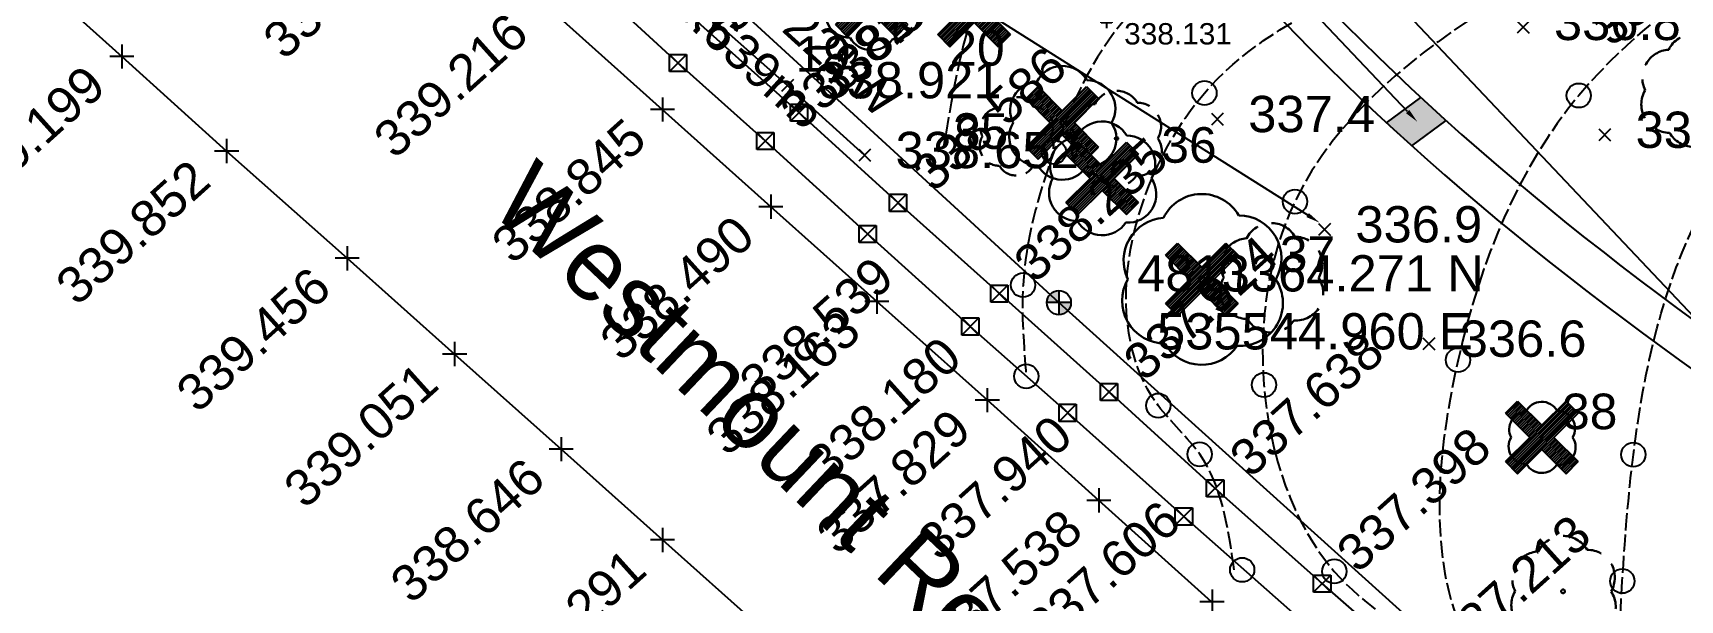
# Model space of a CAD drawing. Header units: millimetres. Extents: x 535412 to 535832, y 4813198 to 4813522.
# Drawn here: x 535472.9 to 535588.6, y 4813343.4 to 4813383.2 of the extents above; entities that cross this region are included whole.
import ezdxf
from ezdxf import colors
from ezdxf.entities.mleader import LeaderData, LeaderLine
from ezdxf.enums import TextEntityAlignment as Align
from ezdxf.math import Vec2, Vec3

# ---------------------------------------------------------------- set-up
doc = ezdxf.new("R2010")
doc.units = ezdxf.units.MM
doc.linetypes.add('ACAD_ISO02W100', pattern=[15, 12, -3])
doc.linetypes.add('DASHED', pattern=[0.75, 0.5, -0.25])
for name, color, linetype in [('2017_border_text', 1, 'Continuous'), ('2017_BOUNDS', 5, 'Continuous'), ('2017_BOUNDS_text', 250, 'Continuous'), ('2017_Contour_interp', 250, 'Continuous'), ('2017_Contour_lines', 250, 'ACAD_ISO02W100'), ('2017_Contour_text', 1, 'Continuous'), ('2017_CONTROL', 1, 'Continuous'), ('2017_CONTROL_text', 250, 'Continuous'), ('2017_CURB', 1, 'Continuous'), ('2017_CURB_text', 250, 'Continuous'), ('2017_EGRASS', 3, 'Continuous'), ('2017_EGRASS_text', 250, 'Continuous'), ('2017_GND', 5, 'Continuous'), ('2017_GND_text', 250, 'Continuous'), ('2017_REMOVALS', 5, 'Continuous'), ('2017_SIDEWALK', 1, 'Continuous'), ('2017_SIDEWALK_text', 250, 'Continuous'), ('2017_Tree_Legend', 7, 'Continuous'), ('Contour_lines', 250, 'ACAD_ISO02W100'), ('image', 7, 'Continuous'), ('image_text', 7, 'Continuous'), ('Parking_Lot_Dim', 250, 'Continuous'), ('Parking_Lot_Features', 252, 'Continuous'), ('Parking_Lot_Text', 252, 'Continuous')]:
    doc.layers.add(name, color=color, linetype=linetype)
doc.layers.add('2017_REP_TREES', color=190, linetype='DASHED', lineweight=30)
doc.layers.add('2017_TREE', color=94, linetype='Continuous', lineweight=30)
doc.styles.get("Standard").update_dxf_attribs({"font": 'arial.ttf'})

# ---------------------------------------------------------------- blocks, each defined once
blk = doc.blocks.new('2017_CONTROL')
at = {"layer": '2017_CONTROL'}
for p, q in [((-0.75, 0), (0.75, 0)), ((-0.38, -0.38), (-0.38, 0.38)), ((-0.38, 0.38), (0.38, 0.38)), ((0, 0.75), (0, -0.75)), ((0.38, 0.38), (0.38, -0.38)), ((0.38, -0.38), (-0.38, -0.38))]:
    blk.add_line(p, q, dxfattribs=at)
blk.add_lwpolyline([(0, 0.2), (-0.17, -0.1), (0.17, -0.1)], close=True, dxfattribs=at)
at = {"layer": '2017_CONTROL_text'}
for tag, p in [('NAME', (1.24, 0.54)), ('ELEV', (1.24, -1.89))]:
    blk.add_attdef(tag, p, '', height=1.5, dxfattribs=at)
blk = doc.blocks.new('2017_CURB')
at = {"layer": '2017_CURB'}
for p, q in [((0.85, 0), (-0.85, 0)), ((0, 0.85), (0, -0.85))]:
    blk.add_line(p, q, dxfattribs=at)
at = {"layer": '2017_CURB_text'}
blk.add_attdef('ELEV', (-10.53, -10.95), '', height=2.55, rotation=42, dxfattribs=at)
blk = doc.blocks.new('2017_SIDEWALK')
at = {"layer": '2017_SIDEWALK'}
for p, q in [((-0.6, 0.6), (0.6, -0.6)), ((0.6, 0.6), (-0.6, -0.6)), ((-0.6, 0.6), (0.6, 0.6)), ((-0.6, -0.6), (-0.6, 0.6)), ((0.6, 0.6), (0.6, -0.6)), ((0.6, -0.6), (-0.6, -0.6))]:
    blk.add_line(p, q, dxfattribs=at)
at = {"layer": '2017_SIDEWALK_text'}
blk.add_attdef('ELEV', (2.49, 0.66), '', height=2.55, rotation=42, dxfattribs=at)
blk = doc.blocks.new('2017_EGRASS')
at = {"layer": '2017_EGRASS'}
for p, q in [((-0.42, 0.42), (0.42, -0.42)), ((0.42, 0.42), (-0.42, -0.42))]:
    blk.add_line(p, q, dxfattribs=at)
at = {"layer": '2017_EGRASS_text'}
blk.add_attdef('ELEV', (2.17, -0.91), '', height=2.55, dxfattribs=at)
blk = doc.blocks.new('2017_GND')
at = {"layer": '2017_GND'}
for p, q in [((-0.42, 0.42), (0.42, -0.42)), ((0.42, 0.42), (-0.42, -0.42))]:
    blk.add_line(p, q, dxfattribs=at)
at = {"layer": '2017_GND_text'}
blk.add_attdef('ELEV', (2.17, -0.91), '', height=2.55, dxfattribs=at)
blk = doc.blocks.new('2017_BOUNDS')
at = {"layer": '2017_BOUNDS'}
h = blk.add_hatch(color=256, dxfattribs=at)
h.dxf.hatch_style = 1
h.paths.add_polyline_path([(0, 0.85, 0.414214), (-0.85, 0), (0, 0)])
h.paths.add_polyline_path([(0.85, 0), (0, 0), (0, -0.85, 0.414214)])
for p, q in [((0.85, 0), (-0.85, 0)), ((0, 0.85), (0, -0.85))]:
    blk.add_line(p, q, dxfattribs=at)
blk.add_circle((0, 0), 0.85, dxfattribs=at)
at = {"layer": '2017_BOUNDS_text'}
for tag, p in [('NORTHING', (1.71, 0.78)), ('EASTING', (1.71, -3.29))]:
    blk.add_attdef(tag, p, '', height=2.55, dxfattribs=at)
blk = doc.blocks.new('2017_TREE')
at = {"layer": '2017_TREE'}
blk.add_circle((0, 0), 0.0167, dxfattribs=at)
for centre, start, end in [((0, 0.25), 30, 153.82043), ((-0.2077, 0.1109), 93.82043, 206.02716), ((0.2165, 0.125), 330, 90), ((-0.2165, -0.125), 149.69447, 270), ((0.2253, -0.1391), 266.04966, 33.82043), ((0, -0.25), 210, 326.34327)]:
    blk.add_arc(centre, 0.25, start, end, dxfattribs=at)
blk = doc.blocks.new('2017_REMOVALS')
at = {"layer": '2017_REMOVALS'}
h = blk.add_hatch(dxfattribs=at)
h.set_pattern_fill('ANSI31', color=256)
h.set_pattern_definition([(45, (0, 0), (-0.0883883, 0.0883883), [])])
h.paths.add_polyline_path([(0, 0.85), (-1.7, 2.55), (-2.55, 1.7), (-0.85, 0), (-2.55, -1.7), (-1.7, -2.55), (0, -0.85), (1.7, -2.55), (2.55, -1.7), (0.85, 0), (2.55, 1.7), (1.7, 2.55)])
for p, q in [((-2.55, 1.7), (-1.7, 2.55)), ((-1.7, 2.55), (0, 0.85)), ((0, 0.85), (1.7, 2.55)), ((1.7, 2.55), (2.55, 1.7)), ((-2.55, 1.7), (-0.85, 0)), ((0.85, 0), (2.55, 1.7)), ((-2.55, -1.7), (-0.85, 0)), ((-1.7, -2.55), (0, -0.85)), ((0, -0.85), (1.7, -2.55)), ((0.85, 0), (2.55, -1.7)), ((-2.55, -1.7), (-1.7, -2.55)), ((1.7, -2.55), (2.55, -1.7))]:
    blk.add_line(p, q, dxfattribs=at)
blk = doc.blocks.new('2017_REP_TREES')
at = {"layer": '2017_REP_TREES', "ltscale": 0.52}
blk.add_circle((0, 0), 0.0167, dxfattribs=at)
for centre, start, end in [((0, 0.25), 30, 153.8204), ((-0.208, 0.111), 93.8204, 206.0272), ((0.217, 0.125), 330, 90), ((-0.217, -0.125), 149.6945, 270), ((0.225, -0.139), 266.0497, 33.8204), ((0, -0.25), 210, 326.3433)]:
    blk.add_arc(centre, 0.25, start, end, dxfattribs=at)

msp = doc.modelspace()

# ---------------------------------------------------------------- hatches: boundary and pattern name
at = {"layer": 'Parking_Lot_Features'}
h = msp.add_hatch(color=251, dxfattribs=at)
h.dxf.hatch_style = 1
h.paths.add_polyline_path([(535529.787, 4813436.722), (535529.598, 4813437.185), (535526.825, 4813436.04), (535528.072, 4813432.983), (535530.599, 4813426.793), (535533.376, 4813427.926)])
edge = h.paths.add_edge_path()
edge.add_spline(control_points=[(535540.789, 4813415.598), (535540.282, 4813416.418), (535539.778, 4813417.24), (535539.275, 4813418.065)], knot_values=[11.4004243, 11.4004243, 11.4004243, 11.4004243, 14.2782641, 14.2782641, 14.2782641, 14.2782641], degree=3, periodic=0)
edge.add_line((535539.275, 4813418.065), (535536.869, 4813416.273))
edge.add_spline(control_points=[(535536.869, 4813416.273), (535537.37, 4813415.448), (535537.874, 4813414.625), (535538.38, 4813413.804)], knot_values=[12.1487179, 12.1487179, 12.1487179, 12.1487179, 15.0270435, 15.0270435, 15.0270435, 15.0270435], degree=3, periodic=0)
edge.add_line((535538.38, 4813413.804), (535540.789, 4813415.598))
edge = h.paths.add_edge_path()
edge.add_spline(control_points=[(535554.008, 4813396.321), (535553.415, 4813397.076), (535552.829, 4813397.837), (535552.249, 4813398.605)], knot_values=[34.8194655, 34.8194655, 34.8194655, 34.8194655, 37.7318112, 37.7318112, 37.7318112, 37.7318112], degree=3, periodic=0)
edge.add_line((535552.249, 4813398.605), (535549.842, 4813396.812))
edge.add_spline(control_points=[(535549.842, 4813396.812), (535550.422, 4813396.045), (535551.008, 4813395.284), (535551.602, 4813394.529)], knot_values=[35.5727372, 35.5727372, 35.5727372, 35.5727372, 38.4857064, 38.4857064, 38.4857064, 38.4857064], degree=3, periodic=0)
edge.add_line((535551.602, 4813394.529), (535554.008, 4813396.321))
edge = h.paths.add_edge_path()
edge.add_spline(control_points=[(535572.172, 4813377.065), (535571.574, 4813377.604), (535570.98, 4813378.146), (535570.389, 4813378.693)], knot_values=[62.1518855, 62.1518855, 62.1518855, 62.1518855, 64.5933051, 64.5933051, 64.5933051, 64.5933051], degree=3, periodic=0)
edge.add_line((535570.389, 4813378.693), (535567.989, 4813376.905))
edge.add_spline(control_points=[(535567.989, 4813376.905), (535568.579, 4813376.359), (535569.173, 4813375.817), (535569.771, 4813375.278)], knot_values=[62.9092843, 62.9092843, 62.9092843, 62.9092843, 65.3508946, 65.3508946, 65.3508946, 65.3508946], degree=3, periodic=0)
edge.add_line((535569.771, 4813375.278), (535572.172, 4813377.065))
edge = h.paths.add_edge_path()
edge.add_spline(control_points=[(535595.74, 4813358.653), (535594.906, 4813359.23), (535594.076, 4813359.809), (535593.25, 4813360.393)], knot_values=[91.5565696, 91.5565696, 91.5565696, 91.5565696, 94.5713655, 94.5713655, 94.5713655, 94.5713655], degree=3, periodic=0)
edge.add_line((535593.25, 4813360.393), (535590.85, 4813358.606))
edge.add_spline(control_points=[(535590.85, 4813358.606), (535591.677, 4813358.023), (535592.507, 4813357.443), (535593.341, 4813356.867)], knot_values=[92.3146758, 92.3146758, 92.3146758, 92.3146758, 95.3293735, 95.3293735, 95.3293735, 95.3293735], degree=3, periodic=0)
edge.add_line((535593.341, 4813356.867), (535595.74, 4813358.653))
edge = h.paths.add_edge_path()
edge.add_spline(control_points=[(535616.552, 4813345.238), (535615.667, 4813345.777), (535614.785, 4813346.318), (535613.904, 4813346.86)], knot_values=[115.8971938, 115.8971938, 115.8971938, 115.8971938, 118.9339103, 118.9339103, 118.9339103, 118.9339103], degree=3, periodic=0)
edge.add_line((535613.904, 4813346.86), (535611.503, 4813345.072))
edge.add_spline(control_points=[(535611.503, 4813345.072), (535612.383, 4813344.529), (535613.265, 4813343.988), (535614.149, 4813343.449)], knot_values=[116.6538581, 116.6538581, 116.6538581, 116.6538581, 119.6903103, 119.6903103, 119.6903103, 119.6903103], degree=3, periodic=0)
edge.add_line((535614.149, 4813343.449), (535616.552, 4813345.238))
h.paths.add_polyline_path([(535637.179, 4813332.993), (535634.773, 4813331.202), (535644.767, 4813320.804), (535650.025, 4813328.353)])
h.paths.add_polyline_path([(535512.499, 4813449.248), (535519.215, 4813451.989), (535518.67, 4813453.324), (535511.954, 4813450.583)], flags=9)
h.paths.add_polyline_path([(535521.15, 4813457.261), (535522.479, 4813457.804), (535521.913, 4813459.193), (535520.583, 4813458.65)], flags=25)
h.paths.add_polyline_path([(535497.932, 4813432.045), (535503.339, 4813434.251), (535502.793, 4813435.587), (535497.387, 4813433.38)], flags=9)
h.paths.add_polyline_path([(535492.139, 4813446.239), (535497.546, 4813448.445), (535497.001, 4813449.781), (535491.594, 4813447.574)], flags=9)
h.paths.add_polyline_path([(535514.587, 4813444.128), (535521.303, 4813446.869), (535520.758, 4813448.204), (535514.042, 4813445.464)], flags=9)
h.paths.add_polyline_path([(535531.027, 4813459.809), (535534.733, 4813450.729), (535536.068, 4813451.274), (535532.363, 4813460.354)], flags=9)
h.paths.add_polyline_path([(535521.15, 4813457.261), (535522.479, 4813457.804), (535521.913, 4813459.193), (535520.583, 4813458.65)], flags=25)

# ---------------------------------------------------------------- linework, layer by layer
at = {"layer": '2017_BOUNDS'}
for p, q in [((535496.6, 4813408.653), (535544.96, 4813364.271)), ((535544.96, 4813364.271), (535610.013, 4813305.62))]:
    msp.add_line(p, q, dxfattribs=at)
at = {"layer": '2017_Contour_interp'}
for centre in [(535555.191, 4813378.993), (535581.497, 4813378.821), (535544.607, 4813374.855), (535561.551, 4813371.369), (535542.443, 4813365.501), (535573.013, 4813360.238), (535542.666, 4813359.096), (535559.371, 4813358.491), (535551.941, 4813357.037), (535554.855, 4813353.615), (535585.334, 4813353.591), (535557.842, 4813345.493), (535564.316, 4813345.383), (535584.558, 4813344.702)]:
    msp.add_circle(centre, 0.853, dxfattribs=at)
at = {"layer": '2017_Contour_lines', "ltscale": 0.1}
for points in [[(535629.718, 4813496.92), (535610.571, 4813485.079), (535601.913, 4813476.861), (535600.353, 4813467.544), (535602.015, 4813459.306), (535596.182, 4813450.112), (535581.543, 4813409.734), (535579.892, 4813405.681), (535568.861, 4813398.568), (535557.912, 4813390.652), (535550.281, 4813384.91), (535544.607, 4813374.855), (535542.443, 4813365.501), (535542.666, 4813359.096)], [(535618.012, 4813297.607), (535615.263, 4813301.257), (535611.46, 4813303.752), (535610.046, 4813305.176), (535607.335, 4813310.156), (535602.709, 4813314.004), (535596.828, 4813321.571), (535586.785, 4813329.69), (535584.558, 4813344.702), (535585.334, 4813353.591), (535590.186, 4813370.837), (535601.021, 4813382.651), (535615.366, 4813392.257), (535619.322, 4813399.995), (535641.065, 4813415.008), (535655.035, 4813434.246), (535656.457, 4813444.121)], [(535644.744, 4813438.956), (535646.269, 4813433.313), (535638.168, 4813423.979), (535610.623, 4813411.153), (535607.492, 4813403.899), (535594.572, 4813390.067), (535581.497, 4813378.821), (535573.013, 4813360.238), (535574.261, 4813339.234), (535581.507, 4813331.823), (535586.526, 4813328.002), (535594.344, 4813320.998), (535598.127, 4813316.545), (535597.099, 4813312.53), (535603.122, 4813306.814), (535602.655, 4813306.952)], [(535636.17, 4813435.716), (535636.811, 4813432.169), (535631.775, 4813430.76), (535601.357, 4813417.99), (535589.656, 4813395.234), (535575.976, 4813385.538), (535561.551, 4813371.369), (535559.371, 4813358.491), (535564.316, 4813345.383), (535572.204, 4813339.238), (535577.535, 4813332.975), (535576.552, 4813328.948)], [(535557.275, 4813345.493), (535554.855, 4813353.615), (535551.941, 4813357.037), (535555.191, 4813378.993), (535573.935, 4813390.13), (535586.442, 4813399.975)]]:
    msp.add_spline(points, degree=3, dxfattribs=at)
at = {"layer": '2017_CURB'}
for p, q in [((535471.432, 4813388.46), (535479.101, 4813381.56)), ((535517.102, 4813377.811), (535508.808, 4813385.24)), ((535479.101, 4813381.56), (535486.471, 4813374.917)), ((535524.715, 4813371.005), (535517.102, 4813377.811)), ((535486.471, 4813374.917), (535494.939, 4813367.385)), ((535532.167, 4813364.343), (535524.715, 4813371.005)), ((535494.939, 4813367.385), (535502.494, 4813360.657)), ((535539.943, 4813357.414), (535532.167, 4813364.343)), ((535502.494, 4813360.657), (535509.978, 4813353.976)), ((535547.771, 4813350.377), (535539.943, 4813357.414)), ((535509.978, 4813353.976), (535517.106, 4813347.597)), ((535555.695, 4813343.253), (535547.771, 4813350.377)), ((535517.106, 4813347.597), (535523.87, 4813341.565))]:
    msp.add_line(p, q, dxfattribs=at)
at = {"layer": '2017_EGRASS'}
for p, q in [((535525.884, 4813379.532), (535519.561, 4813385.128)), ((535531.309, 4813374.628), (535525.884, 4813379.532))]:
    msp.add_line(p, q, dxfattribs=at)
at = {"layer": '2017_SIDEWALK'}
for p, q in [((535518.187, 4813381.108), (535509.659, 4813388.943)), ((535526.694, 4813377.623), (535519.578, 4813383.983)), ((535524.334, 4813375.625), (535518.187, 4813381.108)), ((535533.656, 4813371.28), (535526.694, 4813377.623)), ((535531.512, 4813369.095), (535524.334, 4813375.625)), ((535540.775, 4813364.9), (535533.656, 4813371.28)), ((535538.73, 4813362.592), (535531.512, 4813369.095)), ((535548.485, 4813357.99), (535540.775, 4813364.9)), ((535545.583, 4813356.524), (535538.73, 4813362.592)), ((535555.944, 4813351.219), (535548.485, 4813357.99)), ((535553.743, 4813349.243), (535545.583, 4813356.524)), ((535563.463, 4813344.53), (535555.944, 4813351.219)), ((535561.595, 4813342.32), (535553.743, 4813349.243)), ((535570.499, 4813338.386), (535563.463, 4813344.53))]:
    msp.add_line(p, q, dxfattribs=at)
at = {"layer": 'Contour_lines', "ltscale": 0.1}
msp.add_spline([(535556.263, 4813399.846), (535541.645, 4813390.267), (535536.851, 4813375.209)], degree=3, dxfattribs=at)
at = {"layer": 'Parking_Lot_Features'}
for p, q in [((535567.989, 4813376.905), (535570.389, 4813378.693)), ((535569.771, 4813375.278), (535572.172, 4813377.065))]:
    msp.add_line(p, q, dxfattribs=at)
for points in [[(535533.376, 4813427.926), (535554.479, 4813395.726), (535637.179, 4813332.993)], [(535530.599, 4813426.793), (535552.073, 4813393.935), (535634.773, 4813331.202)]]:
    msp.add_spline(points, degree=3, dxfattribs=at)

# ---------------------------------------------------------------- block references
for p in [(535531.8, 4813385.5), (535539, 4813384.8), (535545.2, 4813376.9), (535548, 4813373), (535555, 4813365.9), (535578.9, 4813354.8)]:
    msp.add_blockref('2017_REMOVALS', p)
for name, p, values in [('2017_EGRASS', (535525.884, 4813379.532), {'ELEV': '338.921'}), ('2017_EGRASS', (535531.309, 4813374.628), {'ELEV': '338.652'}), ('2017_SIDEWALK', (535563.463, 4813344.53), {'ELEV': '337.398'}), ('2017_SIDEWALK', (535570.494, 4813338.381), {'ELEV': '337.213'})]:
    msp.add_blockref(name, p).add_auto_attribs(values)
at = {"layer": '2017_border_text'}
for p, values in [((535501.034, 4813392.188), {'ELEV': '339.548'}), ((535508.808, 4813385.24), {'ELEV': '339.216'}), ((535479.101, 4813381.56), {'ELEV': '340.199'}), ((535517.102, 4813377.839), {'ELEV': '338.845'}), ((535486.471, 4813374.917), {'ELEV': '339.852'}), ((535524.715, 4813371.005), {'ELEV': '338.490'}), ((535494.939, 4813367.385), {'ELEV': '339.456'}), ((535532.167, 4813364.343), {'ELEV': '338.163'}), ((535502.494, 4813360.657), {'ELEV': '339.051'}), ((535539.925, 4813357.414), {'ELEV': '337.829'}), ((535509.978, 4813353.976), {'ELEV': '338.646'}), ((535547.771, 4813350.377), {'ELEV': '337.538'}), ((535517.106, 4813347.597), {'ELEV': '338.291'}), ((535555.726, 4813343.253), {'ELEV': '337.250'})]:
    msp.add_blockref('2017_CURB', p, dxfattribs=at).add_auto_attribs(values)
at = {"layer": '2017_Contour_lines'}
ref = msp.add_blockref('2017_BOUNDS', (535544.96, 4813364.271), dxfattribs=at)
ref.add_attrib('NORTHING', '4813364.271 N', (535550.457, 4813365.051), dxfattribs={"layer": '2017_BOUNDS_text', "height": 2.55})
ref.add_attrib('EASTING', '535544.960 E', (535551.859, 4813360.979), dxfattribs={"layer": '2017_BOUNDS_text', "height": 2.55})
msp.add_blockref('2017_BOUNDS', (535544.96, 4813364.271), dxfattribs=at)
at = {"layer": '2017_SIDEWALK'}
for p, values in [((535526.694, 4813377.623), {'ELEV': '338.891'}), ((535533.656, 4813371.28), {'ELEV': '338.586'}), ((535540.775, 4813364.9), {'ELEV': '338.235'}), ((535548.485, 4813357.99), {'ELEV': '337.924'}), ((535555.944, 4813351.219), {'ELEV': '337.638'})]:
    msp.add_blockref('2017_SIDEWALK', p, dxfattribs=at).add_auto_attribs(values)
at = {"layer": '2017_Tree_Legend'}
for p, xscale, yscale, zscale in [((535545.2, 4813376.9), 8, 8, 8), ((535548, 4813373), 8, 8, 8), ((535555, 4813365.9), 12, 12, 12), ((535578.9, 4813354.8), 5, 5, 5)]:
    msp.add_blockref('2017_TREE', p, dxfattribs=dict(at, xscale=xscale, yscale=yscale, zscale=zscale))
at = {"layer": 'image'}
for name, p, values in [('2017_SIDEWALK', (535518.187, 4813381.108), {'ELEV': '339.119'}), ('2017_SIDEWALK', (535524.334, 4813375.625), {'ELEV': '338.821'}), ('2017_CONTROL', (535548.305, 4813384.297), {'NAME': 'SIB_6S', 'ELEV': '338.131'}), ('2017_GND', (535577.583, 4813383.627), {'ELEV': '336.8'}), ('2017_GND', (535556.095, 4813377.157), {'ELEV': '337.4'}), ('2017_GND', (535583.317, 4813376.05), {'ELEV': '336.3'}), ('2017_GND', (535563.628, 4813369.408), {'ELEV': '336.9'}), ('2017_GND', (535570.957, 4813361.373), {'ELEV': '336.6'})]:
    msp.add_blockref(name, p, dxfattribs=at).add_auto_attribs(values)
at = {"layer": 'image', "xscale": 7, "yscale": 7, "zscale": 7}
msp.add_blockref('2017_TREE', (535531.8, 4813385.5), dxfattribs=at)
at = {"layer": 'image'}
ref = msp.add_blockref('2017_SIDEWALK', (535531.512, 4813369.095), dxfattribs=at)
ref.add_attrib('ELEV', '338.539', (535523.974, 4813357.161), dxfattribs={"layer": '2017_SIDEWALK_text', "height": 2.55, "rotation": 42})
ref = msp.add_blockref('2017_SIDEWALK', (535538.73, 4813362.592), dxfattribs=at)
ref.add_attrib('ELEV', '338.180', (535528.722, 4813351.54), dxfattribs={"layer": '2017_SIDEWALK_text', "height": 2.55, "rotation": 42})
ref = msp.add_blockref('2017_SIDEWALK', (535545.583, 4813356.524), dxfattribs=at)
ref.add_attrib('ELEV', '337.940', (535536.527, 4813346.032), dxfattribs={"layer": '2017_SIDEWALK_text', "height": 2.55, "rotation": 42})
ref = msp.add_blockref('2017_SIDEWALK', (535553.743, 4813349.243), dxfattribs=at)
ref.add_attrib('ELEV', '337.606', (535544.136, 4813340.036), dxfattribs={"layer": '2017_SIDEWALK_text', "height": 2.55, "rotation": 42})
at = {"layer": 'Parking_Lot_Dim'}
for p, xscale, yscale, zscale in [((535589.598, 4813379.182), 7.936011094387134, 7.936011094387134, 7.936011094387134), ((535549.012, 4813375.802), 6.705911202105345, 6.705911202105345, 6.705911202105345), ((535541.97, 4813375.955), 5.518319696916329, 5.518319696916329, 5.518319696916329), ((535559.881, 4813366.011), 7.701517681850857, 7.701517681850857, 7.701517681850857), ((535580.394, 4813343.982), 7.791895821194434, 7.791895821194434, 7.791895821194434)]:
    msp.add_blockref('2017_REP_TREES', p, dxfattribs=dict(at, xscale=xscale, yscale=yscale, zscale=zscale))

# ---------------------------------------------------------------- texts
at = {"layer": '2017_BOUNDS', "insert": (535515.841, 4813395.431), "char_height": 2.5, "attachment_point": 1, "rotation": 317.82683}
msp.add_mtext_dynamic_manual_height_columns('\\pi1.8279;N 47°27\'22" W\\P\\pi6.416;65.639m', width=26.06703, gutter_width=12.5, heights=[0], dxfattribs=at)
at = {"layer": '2017_Contour_text'}
msp.add_text('336.5', height=2.5, rotation=38.48897, dxfattribs=at).set_placement((535587.181, 4813384.891), align=Align.CENTER)
at = {"layer": '2017_Tree_Legend'}
for s, p in [('20', (535539.204, 4813380.915)), ('19', (535528.39, 4813380.491)), ('35', (535539.457, 4813375.074)), ('36', (535554.101, 4813374.098)), ('37', (535562.429, 4813366.432)), ('38', (535582.268, 4813355.376))]:
    msp.add_text(s, height=2.5, dxfattribs=at).set_placement(p, align=Align.CENTER)
at = {"layer": 'image_text'}
msp.add_text('Westmount Road', height=5, rotation=316.48804, dxfattribs=at).set_placement((535524.339, 4813352.326), align=Align.CENTER)

# ---------------------------------------------------------------- leaders
at = {"layer": 'Parking_Lot_Text'}
ml = msp.add_multileader_mtext('Standard', dxfattribs=at)
ml.set_content('Check Dams', color=256)
ml.set_leader_properties()
ml.build(insert=Vec2(0, 0))
ml.multileader.update_dxf_attribs({"dogleg_length": 1, "arrow_head_size": 1})
ctx = ml.context
ctx.base_point, ctx.char_height, ctx.arrow_head_size, ctx.landing_gap_size, ctx.plane_origin = Vec3(535593.577, 4813393.828), 0.7, 1, 0, Vec3(535570.156, 4813376.97)
notes = []
notes.append((ctx, [(1, (1, 1, 0), (535600.088, 4813393.828), (-1, 0), 1, [(3, [(535570.156, 4813376.97), (535551.365, 4813396.815), (535539.407, 4813416.34), (535594.072, 4813358.511)], 0, []), (4, [(535614.251, 4813344.854)], 0, [])])]))
ctx.mtext.insert, ctx.mtext.flow_direction = Vec3(535593.577, 4813394.184), 5
ml = msp.add_multileader_mtext('Standard', dxfattribs=at)
ml.set_content('Overflow Spillway', color=256)
ml.set_leader_properties()
ml.build(insert=Vec2(0, 0))
ml.multileader.update_dxf_attribs({"dogleg_length": 1, "arrow_head_size": 1})
ctx = ml.context
ctx.base_point, ctx.char_height, ctx.arrow_head_size, ctx.landing_gap_size, ctx.plane_origin = Vec3(535530.356, 4813385.182), 0.7, 1, 0, Vec3(535563.29, 4813369.883)
ctx.text_align_type = 2
notes.append((ctx, [(0, (1, 1, 0), (535539.017, 4813385.182), (-1, 0), 1, [(0, [(535563.29, 4813369.883)], 0, [])])]))
ctx.mtext.insert, ctx.mtext.alignment, ctx.mtext.flow_direction = Vec3(535538.017, 4813385.635), 3, 5
for ctx, leaders in notes:
    for number, flags, end, landing, length, lines in leaders:
        leader = LeaderData()
        leader.index, (leader.has_last_leader_line, leader.has_dogleg_vector, leader.attachment_direction) = number, flags
        leader.last_leader_point, leader.dogleg_vector, leader.dogleg_length = Vec3(end), Vec3(landing), length
        for number, points, colour, breaks in lines:
            line = LeaderLine()
            line.index, line.vertices, line.color, line.breaks = number, Vec3.list(points), colors.encode_raw_color(colour), breaks
            leader.lines.append(line)
        ctx.leaders.append(leader)

doc.saveas('drawing.dxf')
